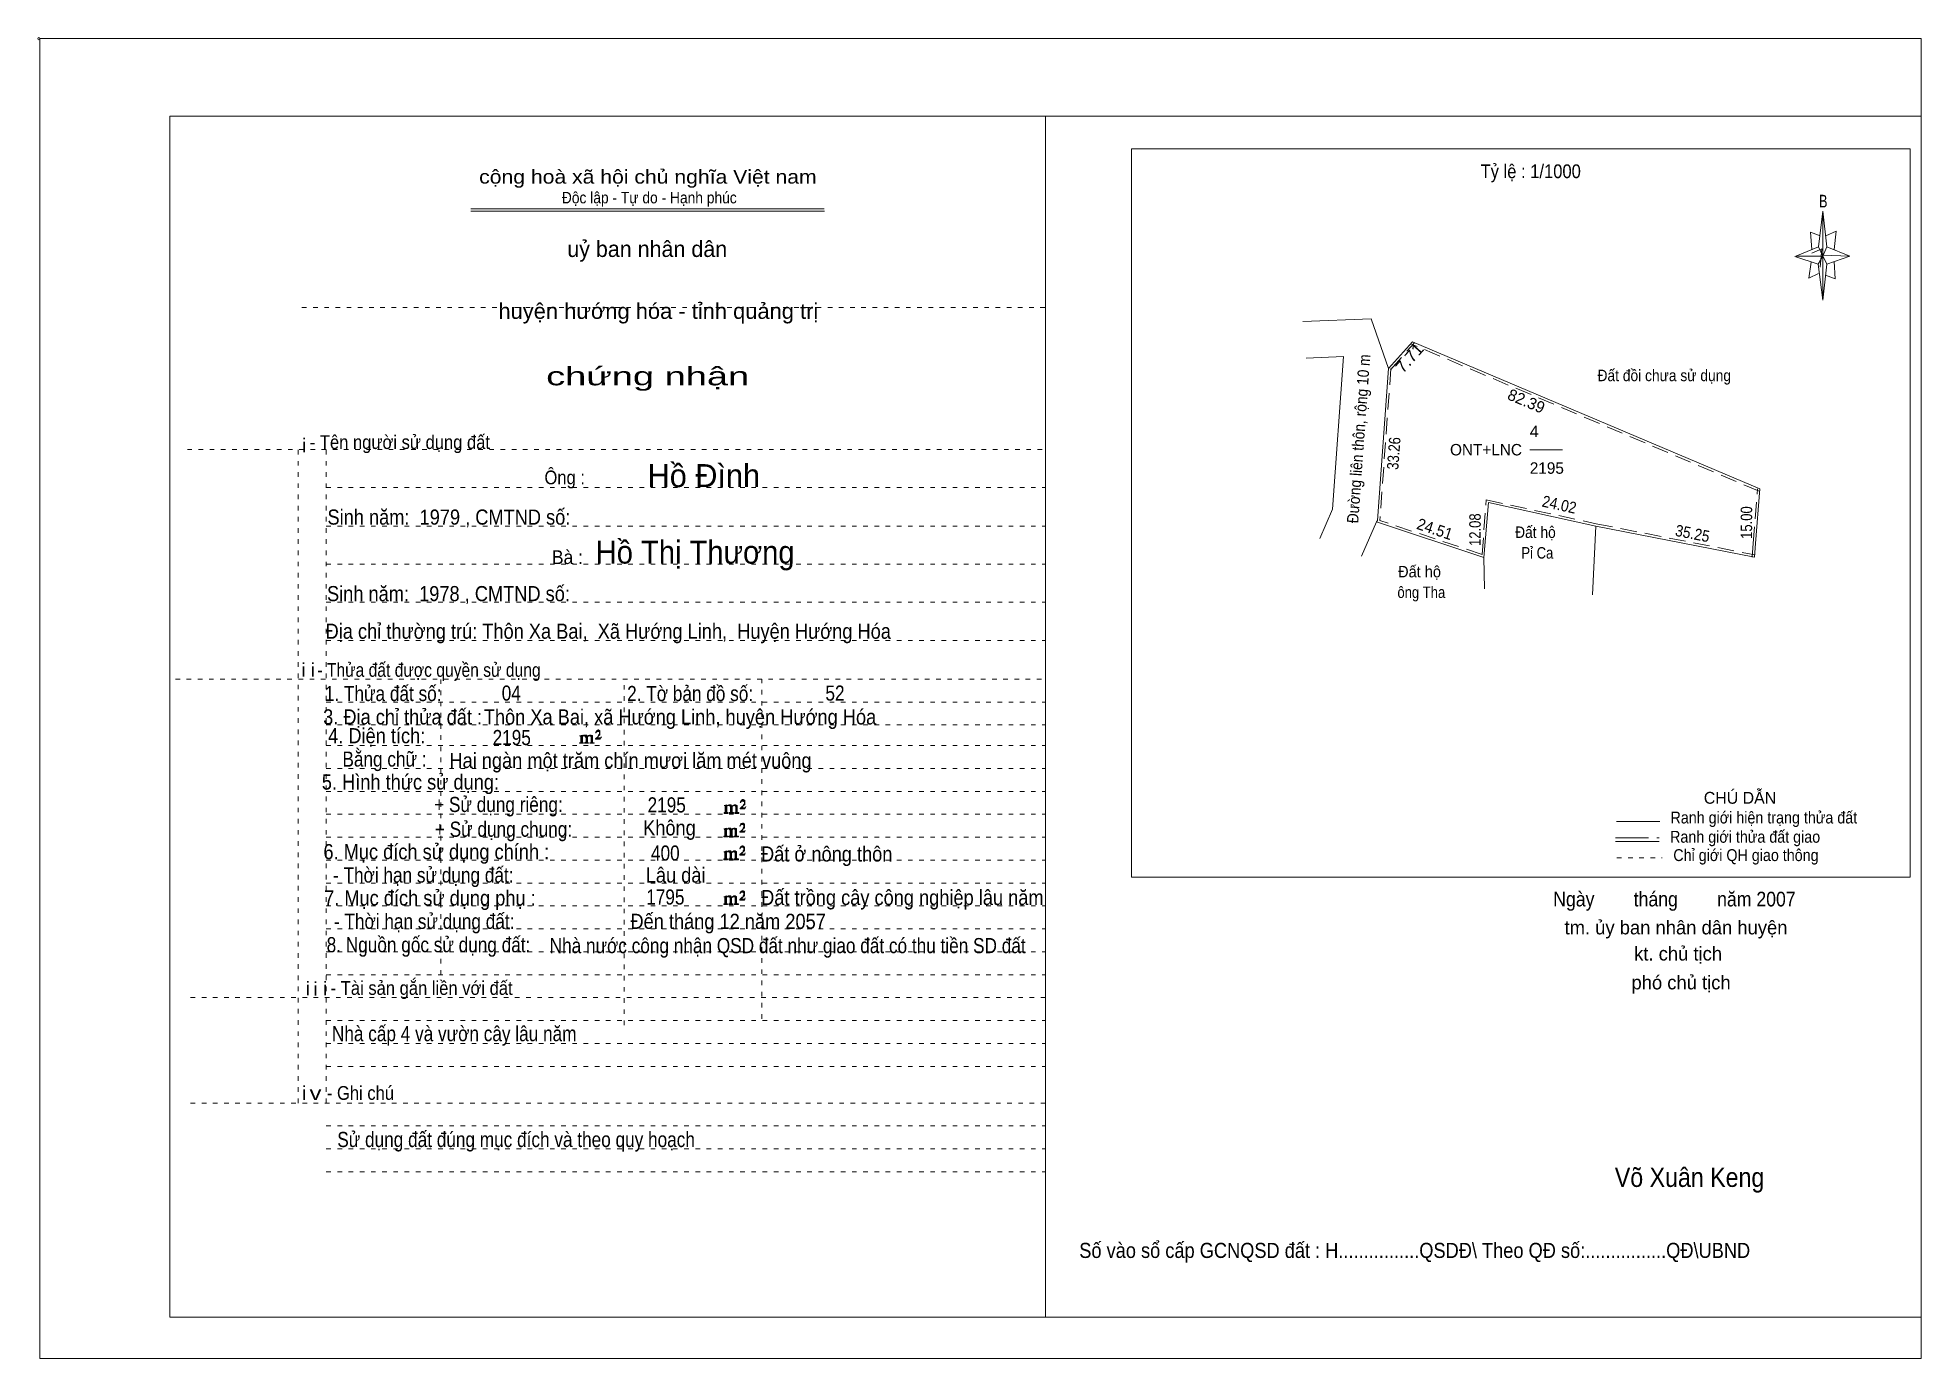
# Model space of a CAD drawing. Header units: centimetres. Extents: x -1.6 to 39.5, y -3.3 to 25.5.
import ezdxf
from ezdxf.enums import TextEntityAlignment as Align

# ---------------------------------------------------------------- set-up
doc = ezdxf.new("R2010")
doc.units = ezdxf.units.CM
doc.header["$LTSCALE"] = 0.12
for name, pattern in [('DOTTED', [1.5, 0.3, -1.2]), ('LONG_DASHED', [7.5, 6, -1.5]), ('MEDIUM_DASHED', [4.5, 3, -1.5])]:
    doc.linetypes.add(name, pattern=pattern)
for name, color, linetype, lineweight in [('1', 7, 'DOTTED', 13), ('10', 7, 'Continuous', 13), ('4', 7, 'Continuous', 13), ('5', 7, 'Continuous', 13), ('50', 7, 'Continuous', 13)]:
    doc.layers.add(name, color=color, linetype=linetype, lineweight=lineweight)

msp = doc.modelspace()

# ---------------------------------------------------------------- hatches: boundary and pattern name
at = {"layer": '50'}
for points in [[(10.27, 10.13), (10.27, 10.12), (10.27, 10.11), (10.25, 10.11), (10.24, 10.11), (10.24, 10.1), (10.33, 10.1), (10.33, 10.11), (10.32, 10.11), (10.31, 10.11), (10.31, 10.12), (10.31, 10.13), (10.31, 10.24), (10.31, 10.25), (10.32, 10.26), (10.34, 10.26), (10.35, 10.26), (10.36, 10.26), (10.37, 10.25), (10.39, 10.22), (10.39, 10.13), (10.37, 10.12), (10.37, 10.11), (10.36, 10.11), (10.35, 10.11), (10.35, 10.1), (10.44, 10.1), (10.44, 10.11), (10.43, 10.11), (10.42, 10.11), (10.42, 10.12), (10.42, 10.13), (10.42, 10.24), (10.44, 10.26), (10.45, 10.26), (10.46, 10.26), (10.49, 10.26), (10.49, 10.25), (10.5, 10.24), (10.5, 10.22), (10.5, 10.13), (10.5, 10.12), (10.49, 10.11), (10.49, 10.11), (10.47, 10.11), (10.47, 10.1), (10.56, 10.1), (10.56, 10.11), (10.55, 10.11), (10.54, 10.11), (10.53, 10.12), (10.53, 10.13), (10.53, 10.2), (10.53, 10.25), (10.53, 10.26), (10.52, 10.27), (10.5, 10.28), (10.47, 10.28), (10.46, 10.28), (10.44, 10.27), (10.41, 10.25), (10.41, 10.26), (10.4, 10.28), (10.39, 10.28), (10.37, 10.28), (10.35, 10.28), (10.34, 10.28), (10.32, 10.26), (10.31, 10.26), (10.31, 10.25), (10.31, 10.25), (10.31, 10.26), (10.31, 10.28), (10.24, 10.26), (10.24, 10.26), (10.25, 10.26), (10.27, 10.25), (10.27, 10.24), (10.27, 10.23)], [(10.69, 10.19), (10.72, 10.24), (10.72, 10.24), (10.71, 10.22), (10.69, 10.22), (10.68, 10.22), (10.63, 10.22), (10.66, 10.26), (10.67, 10.27), (10.69, 10.28), (10.69, 10.3), (10.69, 10.32), (10.69, 10.34), (10.69, 10.35), (10.69, 10.37), (10.68, 10.38), (10.67, 10.38), (10.66, 10.39), (10.65, 10.39), (10.63, 10.38), (10.63, 10.38), (10.62, 10.37), (10.61, 10.35), (10.59, 10.33), (10.61, 10.33), (10.61, 10.35), (10.62, 10.35), (10.63, 10.36), (10.65, 10.36), (10.66, 10.36), (10.67, 10.35), (10.68, 10.35), (10.68, 10.32), (10.68, 10.3), (10.66, 10.28), (10.66, 10.26), (10.65, 10.25), (10.59, 10.2), (10.59, 10.19)], [(13.42, 8.61), (13.42, 8.6), (13.42, 8.59), (13.41, 8.59), (13.4, 8.59), (13.4, 8.57), (13.48, 8.57), (13.48, 8.59), (13.47, 8.59), (13.46, 8.59), (13.46, 8.6), (13.46, 8.61), (13.46, 8.72), (13.46, 8.73), (13.47, 8.74), (13.5, 8.74), (13.51, 8.74), (13.52, 8.74), (13.53, 8.73), (13.54, 8.69), (13.54, 8.61), (13.53, 8.6), (13.53, 8.59), (13.52, 8.59), (13.51, 8.59), (13.51, 8.57), (13.6, 8.57), (13.6, 8.59), (13.58, 8.59), (13.57, 8.59), (13.57, 8.6), (13.57, 8.61), (13.57, 8.72), (13.6, 8.74), (13.61, 8.74), (13.62, 8.74), (13.64, 8.74), (13.64, 8.73), (13.65, 8.72), (13.65, 8.69), (13.65, 8.61), (13.65, 8.6), (13.64, 8.59), (13.64, 8.59), (13.63, 8.59), (13.63, 8.57), (13.72, 8.57), (13.72, 8.59), (13.7, 8.59), (13.69, 8.59), (13.68, 8.6), (13.68, 8.61), (13.68, 8.68), (13.68, 8.73), (13.68, 8.74), (13.67, 8.75), (13.65, 8.76), (13.63, 8.76), (13.62, 8.76), (13.6, 8.75), (13.56, 8.73), (13.56, 8.74), (13.55, 8.76), (13.54, 8.76), (13.53, 8.76), (13.51, 8.76), (13.5, 8.76), (13.47, 8.74), (13.46, 8.74), (13.46, 8.73), (13.46, 8.73), (13.46, 8.74), (13.46, 8.76), (13.4, 8.74), (13.4, 8.74), (13.41, 8.74), (13.42, 8.73), (13.42, 8.72), (13.42, 8.71)], [(13.85, 8.67), (13.87, 8.72), (13.87, 8.72), (13.86, 8.69), (13.85, 8.69), (13.84, 8.69), (13.78, 8.69), (13.82, 8.74), (13.83, 8.75), (13.85, 8.76), (13.85, 8.78), (13.85, 8.79), (13.85, 8.82), (13.85, 8.83), (13.85, 8.85), (13.84, 8.86), (13.83, 8.86), (13.82, 8.87), (13.8, 8.87), (13.78, 8.86), (13.78, 8.86), (13.77, 8.85), (13.76, 8.83), (13.75, 8.81), (13.76, 8.81), (13.76, 8.83), (13.77, 8.83), (13.78, 8.84), (13.8, 8.84), (13.82, 8.84), (13.83, 8.83), (13.84, 8.83), (13.84, 8.79), (13.84, 8.78), (13.82, 8.76), (13.82, 8.74), (13.8, 8.73), (13.75, 8.68), (13.75, 8.67)], [(13.41, 8.09), (13.41, 8.08), (13.41, 8.07), (13.4, 8.07), (13.39, 8.07), (13.39, 8.06), (13.48, 8.06), (13.48, 8.07), (13.47, 8.07), (13.45, 8.07), (13.45, 8.08), (13.45, 8.09), (13.45, 8.2), (13.45, 8.21), (13.47, 8.23), (13.49, 8.23), (13.5, 8.23), (13.51, 8.23), (13.52, 8.21), (13.53, 8.18), (13.53, 8.09), (13.52, 8.08), (13.52, 8.07), (13.51, 8.07), (13.5, 8.07), (13.5, 8.06), (13.59, 8.06), (13.59, 8.07), (13.58, 8.07), (13.57, 8.07), (13.57, 8.08), (13.57, 8.09), (13.57, 8.2), (13.59, 8.23), (13.6, 8.23), (13.61, 8.23), (13.63, 8.23), (13.63, 8.21), (13.64, 8.2), (13.64, 8.18), (13.64, 8.09), (13.64, 8.08), (13.63, 8.07), (13.63, 8.07), (13.62, 8.07), (13.62, 8.06), (13.71, 8.06), (13.71, 8.07), (13.7, 8.07), (13.69, 8.07), (13.67, 8.08), (13.67, 8.09), (13.67, 8.17), (13.67, 8.21), (13.67, 8.23), (13.66, 8.24), (13.64, 8.25), (13.62, 8.25), (13.61, 8.25), (13.59, 8.24), (13.55, 8.21), (13.55, 8.23), (13.54, 8.25), (13.53, 8.25), (13.52, 8.25), (13.5, 8.25), (13.49, 8.25), (13.47, 8.23), (13.45, 8.23), (13.45, 8.21), (13.45, 8.21), (13.45, 8.23), (13.45, 8.25), (13.39, 8.23), (13.39, 8.23), (13.4, 8.23), (13.41, 8.21), (13.41, 8.2), (13.41, 8.19)], [(13.84, 8.16), (13.86, 8.2), (13.86, 8.2), (13.85, 8.18), (13.84, 8.18), (13.83, 8.18), (13.77, 8.18), (13.81, 8.23), (13.82, 8.24), (13.84, 8.25), (13.84, 8.27), (13.84, 8.28), (13.84, 8.3), (13.84, 8.31), (13.84, 8.34), (13.83, 8.35), (13.82, 8.35), (13.81, 8.36), (13.8, 8.36), (13.77, 8.35), (13.77, 8.35), (13.76, 8.34), (13.75, 8.31), (13.74, 8.29), (13.75, 8.29), (13.75, 8.31), (13.76, 8.31), (13.77, 8.33), (13.8, 8.33), (13.81, 8.33), (13.82, 8.31), (13.83, 8.31), (13.83, 8.28), (13.83, 8.27), (13.81, 8.25), (13.81, 8.23), (13.8, 8.21), (13.74, 8.17), (13.74, 8.16)], [(13.84, 7.66), (13.86, 7.71), (13.86, 7.71), (13.85, 7.68), (13.84, 7.68), (13.83, 7.68), (13.77, 7.68), (13.81, 7.73), (13.82, 7.74), (13.84, 7.75), (13.84, 7.77), (13.84, 7.78), (13.84, 7.81), (13.84, 7.82), (13.84, 7.84), (13.83, 7.85), (13.82, 7.85), (13.81, 7.86), (13.79, 7.86), (13.77, 7.85), (13.77, 7.85), (13.76, 7.84), (13.75, 7.82), (13.74, 7.8), (13.75, 7.8), (13.75, 7.82), (13.76, 7.82), (13.77, 7.83), (13.79, 7.83), (13.81, 7.83), (13.82, 7.82), (13.83, 7.82), (13.83, 7.78), (13.83, 7.77), (13.81, 7.75), (13.81, 7.73), (13.79, 7.72), (13.74, 7.67), (13.74, 7.66)], [(13.41, 7.6), (13.41, 7.59), (13.41, 7.58), (13.4, 7.58), (13.39, 7.58), (13.39, 7.56), (13.47, 7.56), (13.47, 7.58), (13.46, 7.58), (13.45, 7.58), (13.45, 7.59), (13.45, 7.6), (13.45, 7.71), (13.45, 7.72), (13.46, 7.73), (13.49, 7.73), (13.5, 7.73), (13.51, 7.73), (13.52, 7.72), (13.53, 7.68), (13.53, 7.6), (13.52, 7.59), (13.52, 7.58), (13.51, 7.58), (13.5, 7.58), (13.5, 7.56), (13.59, 7.56), (13.59, 7.58), (13.57, 7.58), (13.56, 7.58), (13.56, 7.59), (13.56, 7.6), (13.56, 7.71), (13.59, 7.73), (13.6, 7.73), (13.61, 7.73), (13.63, 7.73), (13.63, 7.72), (13.64, 7.71), (13.64, 7.68), (13.64, 7.6), (13.64, 7.59), (13.63, 7.58), (13.63, 7.58), (13.62, 7.58), (13.62, 7.56), (13.71, 7.56), (13.71, 7.58), (13.69, 7.58), (13.68, 7.58), (13.67, 7.59), (13.67, 7.6), (13.67, 7.67), (13.67, 7.72), (13.67, 7.73), (13.66, 7.74), (13.64, 7.75), (13.62, 7.75), (13.61, 7.75), (13.59, 7.74), (13.55, 7.72), (13.55, 7.73), (13.54, 7.75), (13.53, 7.75), (13.52, 7.75), (13.5, 7.75), (13.49, 7.75), (13.46, 7.73), (13.45, 7.73), (13.45, 7.72), (13.45, 7.72), (13.45, 7.73), (13.45, 7.75), (13.39, 7.73), (13.39, 7.73), (13.4, 7.73), (13.41, 7.72), (13.41, 7.71), (13.41, 7.7)], [(13.41, 6.62), (13.41, 6.61), (13.41, 6.6), (13.4, 6.6), (13.39, 6.6), (13.39, 6.58), (13.47, 6.58), (13.47, 6.6), (13.46, 6.6), (13.45, 6.6), (13.45, 6.61), (13.45, 6.62), (13.45, 6.73), (13.45, 6.74), (13.46, 6.75), (13.49, 6.75), (13.5, 6.75), (13.51, 6.75), (13.52, 6.74), (13.53, 6.7), (13.53, 6.62), (13.52, 6.61), (13.52, 6.6), (13.51, 6.6), (13.5, 6.6), (13.5, 6.58), (13.59, 6.58), (13.59, 6.6), (13.57, 6.6), (13.56, 6.6), (13.56, 6.61), (13.56, 6.62), (13.56, 6.73), (13.59, 6.75), (13.6, 6.75), (13.61, 6.75), (13.63, 6.75), (13.63, 6.74), (13.64, 6.73), (13.64, 6.7), (13.64, 6.62), (13.64, 6.61), (13.63, 6.6), (13.63, 6.6), (13.62, 6.6), (13.62, 6.58), (13.71, 6.58), (13.71, 6.6), (13.69, 6.6), (13.68, 6.6), (13.67, 6.61), (13.67, 6.62), (13.67, 6.69), (13.67, 6.74), (13.67, 6.75), (13.66, 6.76), (13.64, 6.77), (13.62, 6.77), (13.61, 6.77), (13.59, 6.76), (13.55, 6.74), (13.55, 6.75), (13.54, 6.77), (13.53, 6.77), (13.52, 6.77), (13.5, 6.77), (13.49, 6.77), (13.46, 6.75), (13.45, 6.75), (13.45, 6.74), (13.45, 6.74), (13.45, 6.75), (13.45, 6.77), (13.39, 6.75), (13.39, 6.75), (13.4, 6.75), (13.41, 6.74), (13.41, 6.73), (13.41, 6.72)], [(13.84, 6.68), (13.86, 6.73), (13.86, 6.73), (13.85, 6.7), (13.84, 6.7), (13.83, 6.7), (13.77, 6.7), (13.81, 6.75), (13.82, 6.76), (13.84, 6.77), (13.84, 6.79), (13.84, 6.8), (13.84, 6.83), (13.84, 6.84), (13.84, 6.86), (13.83, 6.87), (13.82, 6.87), (13.81, 6.88), (13.79, 6.88), (13.77, 6.87), (13.77, 6.87), (13.76, 6.86), (13.75, 6.84), (13.74, 6.82), (13.75, 6.82), (13.75, 6.84), (13.76, 6.84), (13.77, 6.85), (13.79, 6.85), (13.81, 6.85), (13.82, 6.84), (13.83, 6.84), (13.83, 6.8), (13.83, 6.79), (13.81, 6.77), (13.81, 6.75), (13.79, 6.74), (13.74, 6.69), (13.74, 6.68)]]:
    msp.add_hatch(color=256, dxfattribs=at).paths.add_polyline_path(points)

# ---------------------------------------------------------------- linework, layer by layer
at = {"layer": '1', "linetype": 'Continuous'}
for p, q in [((1.31, -2.42), (1.31, 23.78)), ((1.31, 23.78), (39.51, 23.78)), ((20.41, -2.42), (20.41, 23.78)), ((39.51, -2.42), (39.51, 23.78)), ((7.87, 21.76), (15.58, 21.76)), ((7.87, 21.71), (15.59, 21.71)), ((37.26, 20.55), (36.75, 20.72)), ((1.31, -2.42), (39.51, -2.42))]:
    msp.add_line(p, q, dxfattribs=at)
at = {"layer": '1'}
for p, q in [((4.19, 19.61), (20.41, 19.61)), ((1.69, 16.51), (20.41, 16.51)), ((4.11, 2.25), (4.11, 16.51)), ((4.72, 2.25), (4.72, 16.51)), ((4.72, 15.68), (20.41, 15.68)), ((4.72, 14.84), (20.41, 14.84)), ((4.72, 14.01), (20.41, 14.01)), ((4.72, 13.18), (20.41, 13.18)), ((4.72, 12.34), (20.41, 12.34)), ((1.43, 11.5), (20.41, 11.5)), ((7.22, 5.05), (7.22, 11.5)), ((11.22, 3.95), (11.22, 11.5)), ((14.22, 4.09), (14.22, 11.5)), ((4.72, 11), (20.41, 11)), ((4.72, 10.5), (20.41, 10.5)), ((4.72, 10.05), (20.41, 10.05)), ((4.72, 9.55), (20.41, 9.55)), ((4.72, 9.05), (20.41, 9.05)), ((4.72, 8.55), (20.41, 8.55)), ((4.72, 8.05), (20.41, 8.05)), ((4.72, 7.55), (20.41, 7.55)), ((4.72, 7.05), (20.41, 7.05)), ((4.72, 6.55), (20.41, 6.55)), ((4.72, 6.05), (20.41, 6.05)), ((4.72, 5.55), (20.41, 5.55)), ((4.72, 5.05), (20.41, 5.05)), ((1.76, 4.55), (20.41, 4.55)), ((4.72, 4.05), (20.41, 4.05)), ((4.72, 3.55), (20.41, 3.55)), ((4.72, 3.05), (20.41, 3.05)), ((1.76, 2.25), (20.41, 2.25)), ((4.72, 1.75), (20.41, 1.75)), ((4.72, 1.25), (20.41, 1.25)), ((4.72, 0.75), (20.41, 0.75))]:
    msp.add_line(p, q, dxfattribs=at)
at = {"layer": '1', "linetype": 'Continuous'}
msp.add_lwpolyline([(-1.53, -3.32), (39.51, -3.32), (39.51, 25.48), (-1.53, 25.48)], close=True, dxfattribs=at)
msp.add_lwpolyline([(37.27, 20.35), (37.06, 20.25), (37.11, 20.6)], dxfattribs=at)
at = {"layer": '10'}
for p, q in [((27.51, 19.36), (26.02, 19.3)), ((27.51, 19.36), (27.89, 18.28)), ((27.89, 18.28), (28.41, 18.86)), ((30.97, 16.5), (31.68, 16.5)), ((26.67, 15.21), (26.39, 14.57)), ((27.63, 14.93), (27.3, 14.18)), ((29.97, 14.15), (27.63, 14.93)), ((32.41, 14.84), (32.34, 13.34)), ((29.98, 13.47), (29.97, 14.15))]:
    msp.add_line(p, q, dxfattribs=at)
at = {"layer": '10', "linetype": 'MEDIUM_DASHED'}
for p, q in [((27.93, 18.25), (28.45, 18.83)), ((35.97, 15.6), (28.39, 18.81)), ((27.94, 18.28), (27.7, 14.96)), ((35.84, 14.46), (35.94, 15.65)), ((29.93, 14.22), (27.7, 14.96)), ((35.82, 14.16), (35.84, 14.46))]:
    msp.add_line(p, q, dxfattribs=at)
at = {"layer": '10'}
for points in [[(26.09, 18.5), (26.91, 18.54), (26.67, 15.21)], [(32.41, 14.84), (35.87, 14.16), (35.89, 14.46), (35.99, 15.65), (28.41, 18.86)], [(27.89, 18.28), (27.65, 14.96), (27.63, 14.93)], [(29.97, 14.15), (30.07, 15.35), (32.41, 14.84)]]:
    msp.add_lwpolyline(points, dxfattribs=at)
at = {"layer": '10', "linetype": 'MEDIUM_DASHED'}
msp.add_lwpolyline([(29.93, 14.22), (30.02, 15.41), (32.42, 14.89), (35.88, 14.21)], dxfattribs=at)
at = {"layer": '4'}
for p, q in [((32.86, 8.39), (33.81, 8.39)), ((32.84, 7.96), (33.79, 7.96))]:
    msp.add_line(p, q, dxfattribs=at)
at = {"layer": '4', "linetype": 'LONG_DASHED'}
msp.add_line((32.84, 8.04), (33.79, 8.04), dxfattribs=at)
at = {"layer": '4', "linetype": 'DOTTED'}
msp.add_line((32.87, 7.6), (33.86, 7.6), dxfattribs=at)
at = {"layer": '4'}
msp.add_lwpolyline([(22.28, 23.07), (39.27, 23.07), (39.27, 7.18), (22.28, 7.18)], close=True, dxfattribs=at)
msp.add_circle((-1.55, 25.47), 0.025, dxfattribs=at)
at = {"layer": '5'}
for p, q in [((37.27, 20.93), (37.36, 21.71)), ((37.45, 20.55), (37.36, 19.77)), ((37.45, 20.93), (37.95, 20.73)), ((37.61, 20.61), (37.63, 20.23)), ((37.63, 20.23), (37.42, 20.31))]:
    msp.add_line(p, q, dxfattribs=at)
for points in [[(37.36, 21.71), (37.45, 20.93), (37.36, 20.73)], [(37.36, 20.73), (36.77, 20.73), (37.27, 20.93), (37.45, 20.55), (37.95, 20.73), (37.36, 20.75)], [(37.36, 20.73), (37.36, 19.77), (37.26, 20.55)]]:
    msp.add_lwpolyline(points, close=True, dxfattribs=at)
for points in [[(37.3, 21.17), (37.09, 21.25), (37.12, 20.87)], [(37.43, 21.17), (37.65, 21.27), (37.61, 20.87)], [(37.36, 20.73), (37.27, 20.93), (36.77, 20.73)], [(37.12, 20.79), (37.34, 20.89), (37.3, 20.49)], [(37.36, 20.73), (37.45, 20.55), (37.95, 20.73)]]:
    msp.add_lwpolyline(points, dxfattribs=at)
at = {"layer": '50'}
for points in [[(10.27, 10.13), (10.27, 10.12), (10.27, 10.11), (10.25, 10.11), (10.24, 10.11), (10.24, 10.1), (10.33, 10.1), (10.33, 10.11), (10.32, 10.11), (10.31, 10.11), (10.31, 10.12), (10.31, 10.13), (10.31, 10.24), (10.31, 10.25), (10.32, 10.26), (10.34, 10.26), (10.35, 10.26), (10.36, 10.26), (10.37, 10.25), (10.39, 10.22), (10.39, 10.13), (10.37, 10.12), (10.37, 10.11), (10.36, 10.11), (10.35, 10.11), (10.35, 10.1), (10.44, 10.1), (10.44, 10.11), (10.43, 10.11), (10.42, 10.11), (10.42, 10.12), (10.42, 10.13), (10.42, 10.24), (10.44, 10.26), (10.45, 10.26), (10.46, 10.26), (10.49, 10.26), (10.49, 10.25), (10.5, 10.24), (10.5, 10.22), (10.5, 10.13), (10.5, 10.12), (10.49, 10.11), (10.49, 10.11), (10.47, 10.11), (10.47, 10.1), (10.56, 10.1), (10.56, 10.11), (10.55, 10.11), (10.54, 10.11), (10.53, 10.12), (10.53, 10.13), (10.53, 10.2), (10.53, 10.25), (10.53, 10.26), (10.52, 10.27), (10.5, 10.28), (10.47, 10.28), (10.46, 10.28), (10.44, 10.27), (10.41, 10.25), (10.41, 10.26), (10.4, 10.28), (10.39, 10.28), (10.37, 10.28), (10.35, 10.28), (10.34, 10.28), (10.32, 10.26), (10.31, 10.26), (10.31, 10.25), (10.31, 10.25), (10.31, 10.26), (10.31, 10.28), (10.24, 10.26), (10.24, 10.26), (10.25, 10.26), (10.27, 10.25), (10.27, 10.24), (10.27, 10.23)], [(10.69, 10.19), (10.72, 10.24), (10.72, 10.24), (10.71, 10.22), (10.69, 10.22), (10.68, 10.22), (10.63, 10.22), (10.66, 10.26), (10.67, 10.27), (10.69, 10.28), (10.69, 10.3), (10.69, 10.32), (10.69, 10.34), (10.69, 10.35), (10.69, 10.37), (10.68, 10.38), (10.67, 10.38), (10.66, 10.39), (10.65, 10.39), (10.63, 10.38), (10.63, 10.38), (10.62, 10.37), (10.61, 10.35), (10.59, 10.33), (10.61, 10.33), (10.61, 10.35), (10.62, 10.35), (10.63, 10.36), (10.65, 10.36), (10.66, 10.36), (10.67, 10.35), (10.68, 10.35), (10.68, 10.32), (10.68, 10.3), (10.66, 10.28), (10.66, 10.26), (10.65, 10.25), (10.59, 10.2), (10.59, 10.19)], [(13.42, 8.61), (13.42, 8.6), (13.42, 8.59), (13.41, 8.59), (13.4, 8.59), (13.4, 8.57), (13.48, 8.57), (13.48, 8.59), (13.47, 8.59), (13.46, 8.59), (13.46, 8.6), (13.46, 8.61), (13.46, 8.72), (13.46, 8.73), (13.47, 8.74), (13.5, 8.74), (13.51, 8.74), (13.52, 8.74), (13.53, 8.73), (13.54, 8.69), (13.54, 8.61), (13.53, 8.6), (13.53, 8.59), (13.52, 8.59), (13.51, 8.59), (13.51, 8.57), (13.6, 8.57), (13.6, 8.59), (13.58, 8.59), (13.57, 8.59), (13.57, 8.6), (13.57, 8.61), (13.57, 8.72), (13.6, 8.74), (13.61, 8.74), (13.62, 8.74), (13.64, 8.74), (13.64, 8.73), (13.65, 8.72), (13.65, 8.69), (13.65, 8.61), (13.65, 8.6), (13.64, 8.59), (13.64, 8.59), (13.63, 8.59), (13.63, 8.57), (13.72, 8.57), (13.72, 8.59), (13.7, 8.59), (13.69, 8.59), (13.68, 8.6), (13.68, 8.61), (13.68, 8.68), (13.68, 8.73), (13.68, 8.74), (13.67, 8.75), (13.65, 8.76), (13.63, 8.76), (13.62, 8.76), (13.6, 8.75), (13.56, 8.73), (13.56, 8.74), (13.55, 8.76), (13.54, 8.76), (13.53, 8.76), (13.51, 8.76), (13.5, 8.76), (13.47, 8.74), (13.46, 8.74), (13.46, 8.73), (13.46, 8.73), (13.46, 8.74), (13.46, 8.76), (13.4, 8.74), (13.4, 8.74), (13.41, 8.74), (13.42, 8.73), (13.42, 8.72), (13.42, 8.71)], [(13.85, 8.67), (13.87, 8.72), (13.87, 8.72), (13.86, 8.69), (13.85, 8.69), (13.84, 8.69), (13.78, 8.69), (13.82, 8.74), (13.83, 8.75), (13.85, 8.76), (13.85, 8.78), (13.85, 8.79), (13.85, 8.82), (13.85, 8.83), (13.85, 8.85), (13.84, 8.86), (13.83, 8.86), (13.82, 8.87), (13.8, 8.87), (13.78, 8.86), (13.78, 8.86), (13.77, 8.85), (13.76, 8.83), (13.75, 8.81), (13.76, 8.81), (13.76, 8.83), (13.77, 8.83), (13.78, 8.84), (13.8, 8.84), (13.82, 8.84), (13.83, 8.83), (13.84, 8.83), (13.84, 8.79), (13.84, 8.78), (13.82, 8.76), (13.82, 8.74), (13.8, 8.73), (13.75, 8.68), (13.75, 8.67)], [(13.41, 8.09), (13.41, 8.08), (13.41, 8.07), (13.4, 8.07), (13.39, 8.07), (13.39, 8.06), (13.48, 8.06), (13.48, 8.07), (13.47, 8.07), (13.45, 8.07), (13.45, 8.08), (13.45, 8.09), (13.45, 8.2), (13.45, 8.21), (13.47, 8.23), (13.49, 8.23), (13.5, 8.23), (13.51, 8.23), (13.52, 8.21), (13.53, 8.18), (13.53, 8.09), (13.52, 8.08), (13.52, 8.07), (13.51, 8.07), (13.5, 8.07), (13.5, 8.06), (13.59, 8.06), (13.59, 8.07), (13.58, 8.07), (13.57, 8.07), (13.57, 8.08), (13.57, 8.09), (13.57, 8.2), (13.59, 8.23), (13.6, 8.23), (13.61, 8.23), (13.63, 8.23), (13.63, 8.21), (13.64, 8.2), (13.64, 8.18), (13.64, 8.09), (13.64, 8.08), (13.63, 8.07), (13.63, 8.07), (13.62, 8.07), (13.62, 8.06), (13.71, 8.06), (13.71, 8.07), (13.7, 8.07), (13.69, 8.07), (13.67, 8.08), (13.67, 8.09), (13.67, 8.17), (13.67, 8.21), (13.67, 8.23), (13.66, 8.24), (13.64, 8.25), (13.62, 8.25), (13.61, 8.25), (13.59, 8.24), (13.55, 8.21), (13.55, 8.23), (13.54, 8.25), (13.53, 8.25), (13.52, 8.25), (13.5, 8.25), (13.49, 8.25), (13.47, 8.23), (13.45, 8.23), (13.45, 8.21), (13.45, 8.21), (13.45, 8.23), (13.45, 8.25), (13.39, 8.23), (13.39, 8.23), (13.4, 8.23), (13.41, 8.21), (13.41, 8.2), (13.41, 8.19)], [(13.84, 8.16), (13.86, 8.2), (13.86, 8.2), (13.85, 8.18), (13.84, 8.18), (13.83, 8.18), (13.77, 8.18), (13.81, 8.23), (13.82, 8.24), (13.84, 8.25), (13.84, 8.27), (13.84, 8.28), (13.84, 8.3), (13.84, 8.31), (13.84, 8.34), (13.83, 8.35), (13.82, 8.35), (13.81, 8.36), (13.8, 8.36), (13.77, 8.35), (13.77, 8.35), (13.76, 8.34), (13.75, 8.31), (13.74, 8.29), (13.75, 8.29), (13.75, 8.31), (13.76, 8.31), (13.77, 8.33), (13.8, 8.33), (13.81, 8.33), (13.82, 8.31), (13.83, 8.31), (13.83, 8.28), (13.83, 8.27), (13.81, 8.25), (13.81, 8.23), (13.8, 8.21), (13.74, 8.17), (13.74, 8.16)], [(13.84, 7.66), (13.86, 7.71), (13.86, 7.71), (13.85, 7.68), (13.84, 7.68), (13.83, 7.68), (13.77, 7.68), (13.81, 7.73), (13.82, 7.74), (13.84, 7.75), (13.84, 7.77), (13.84, 7.78), (13.84, 7.81), (13.84, 7.82), (13.84, 7.84), (13.83, 7.85), (13.82, 7.85), (13.81, 7.86), (13.79, 7.86), (13.77, 7.85), (13.77, 7.85), (13.76, 7.84), (13.75, 7.82), (13.74, 7.8), (13.75, 7.8), (13.75, 7.82), (13.76, 7.82), (13.77, 7.83), (13.79, 7.83), (13.81, 7.83), (13.82, 7.82), (13.83, 7.82), (13.83, 7.78), (13.83, 7.77), (13.81, 7.75), (13.81, 7.73), (13.79, 7.72), (13.74, 7.67), (13.74, 7.66)], [(13.41, 7.6), (13.41, 7.59), (13.41, 7.58), (13.4, 7.58), (13.39, 7.58), (13.39, 7.56), (13.47, 7.56), (13.47, 7.58), (13.46, 7.58), (13.45, 7.58), (13.45, 7.59), (13.45, 7.6), (13.45, 7.71), (13.45, 7.72), (13.46, 7.73), (13.49, 7.73), (13.5, 7.73), (13.51, 7.73), (13.52, 7.72), (13.53, 7.68), (13.53, 7.6), (13.52, 7.59), (13.52, 7.58), (13.51, 7.58), (13.5, 7.58), (13.5, 7.56), (13.59, 7.56), (13.59, 7.58), (13.57, 7.58), (13.56, 7.58), (13.56, 7.59), (13.56, 7.6), (13.56, 7.71), (13.59, 7.73), (13.6, 7.73), (13.61, 7.73), (13.63, 7.73), (13.63, 7.72), (13.64, 7.71), (13.64, 7.68), (13.64, 7.6), (13.64, 7.59), (13.63, 7.58), (13.63, 7.58), (13.62, 7.58), (13.62, 7.56), (13.71, 7.56), (13.71, 7.58), (13.69, 7.58), (13.68, 7.58), (13.67, 7.59), (13.67, 7.6), (13.67, 7.67), (13.67, 7.72), (13.67, 7.73), (13.66, 7.74), (13.64, 7.75), (13.62, 7.75), (13.61, 7.75), (13.59, 7.74), (13.55, 7.72), (13.55, 7.73), (13.54, 7.75), (13.53, 7.75), (13.52, 7.75), (13.5, 7.75), (13.49, 7.75), (13.46, 7.73), (13.45, 7.73), (13.45, 7.72), (13.45, 7.72), (13.45, 7.73), (13.45, 7.75), (13.39, 7.73), (13.39, 7.73), (13.4, 7.73), (13.41, 7.72), (13.41, 7.71), (13.41, 7.7)], [(13.41, 6.62), (13.41, 6.61), (13.41, 6.6), (13.4, 6.6), (13.39, 6.6), (13.39, 6.58), (13.47, 6.58), (13.47, 6.6), (13.46, 6.6), (13.45, 6.6), (13.45, 6.61), (13.45, 6.62), (13.45, 6.73), (13.45, 6.74), (13.46, 6.75), (13.49, 6.75), (13.5, 6.75), (13.51, 6.75), (13.52, 6.74), (13.53, 6.7), (13.53, 6.62), (13.52, 6.61), (13.52, 6.6), (13.51, 6.6), (13.5, 6.6), (13.5, 6.58), (13.59, 6.58), (13.59, 6.6), (13.57, 6.6), (13.56, 6.6), (13.56, 6.61), (13.56, 6.62), (13.56, 6.73), (13.59, 6.75), (13.6, 6.75), (13.61, 6.75), (13.63, 6.75), (13.63, 6.74), (13.64, 6.73), (13.64, 6.7), (13.64, 6.62), (13.64, 6.61), (13.63, 6.6), (13.63, 6.6), (13.62, 6.6), (13.62, 6.58), (13.71, 6.58), (13.71, 6.6), (13.69, 6.6), (13.68, 6.6), (13.67, 6.61), (13.67, 6.62), (13.67, 6.69), (13.67, 6.74), (13.67, 6.75), (13.66, 6.76), (13.64, 6.77), (13.62, 6.77), (13.61, 6.77), (13.59, 6.76), (13.55, 6.74), (13.55, 6.75), (13.54, 6.77), (13.53, 6.77), (13.52, 6.77), (13.5, 6.77), (13.49, 6.77), (13.46, 6.75), (13.45, 6.75), (13.45, 6.74), (13.45, 6.74), (13.45, 6.75), (13.45, 6.77), (13.39, 6.75), (13.39, 6.75), (13.4, 6.75), (13.41, 6.74), (13.41, 6.73), (13.41, 6.72)], [(13.84, 6.68), (13.86, 6.73), (13.86, 6.73), (13.85, 6.7), (13.84, 6.7), (13.83, 6.7), (13.77, 6.7), (13.81, 6.75), (13.82, 6.76), (13.84, 6.77), (13.84, 6.79), (13.84, 6.8), (13.84, 6.83), (13.84, 6.84), (13.84, 6.86), (13.83, 6.87), (13.82, 6.87), (13.81, 6.88), (13.79, 6.88), (13.77, 6.87), (13.77, 6.87), (13.76, 6.86), (13.75, 6.84), (13.74, 6.82), (13.75, 6.82), (13.75, 6.84), (13.76, 6.84), (13.77, 6.85), (13.79, 6.85), (13.81, 6.85), (13.82, 6.84), (13.83, 6.84), (13.83, 6.8), (13.83, 6.79), (13.81, 6.77), (13.81, 6.75), (13.79, 6.74), (13.74, 6.69), (13.74, 6.68)]]:
    msp.add_lwpolyline(points, close=True, dxfattribs=at)

# ---------------------------------------------------------------- texts
at = {"layer": '1'}
for s, height, width, p in [('cộng hoà xã hội chủ nghĩa Việt nam', 0.3, 1.15, (11.735, 22.31)), ('Độc lập - Tự do - Hạnh phúc', 0.25, 0.9, (11.765, 21.88)), ('chứng nhận', 0.4, 1.55, (11.73, 17.91)), ('- Tên người sử dụng đất', 0.3, 0.9, (6.325, 16.52)), ('- Thửa đất được quyền sử dụng', 0.3, 0.85, (6.96, 11.55)), ('- Tài sản gắn liền với đất ', 0.3, 0.9, (6.85, 4.61)), ('v', 0.3, 1.3, (4.485, 2.32)), ('- Ghi chú', 0.3, 0.9, (5.465, 2.32))]:
    msp.add_text(s, height=height, dxfattribs=dict(at, width=width)).set_placement(p, align=Align.CENTER)
for s, height, p in [('uỷ ban nhân dân', 0.35, (11.72, 20.71)), ('i', 0.3, (4.235, 16.45)), ('i', 0.3, (4.225, 11.55)), ('i', 0.3, (4.425, 11.55)), ('i', 0.3, (4.315, 4.6)), ('i', 0.3, (4.485, 4.59)), ('i', 0.3, (4.695, 4.6)), ('i', 0.3, (4.235, 2.32))]:
    msp.add_text(s, height=height, dxfattribs=at).set_placement(p, align=Align.CENTER)
at = {"layer": '10'}
for s, height, width, p in [('Tỷ lệ : 1/1000', 0.3, 0.9, (30.99, 22.43)), ('Đất đồi chưa sử dụng ', 0.25, 0.9, (33.945, 18)), ('Đất hộ ', 0.25, 0.9, (31.135, 14.58)), ('Hồ Thị Thương', 0.5, 0.95, (12.765, 14.02)), ('Pỉ Ca', 0.25, 0.85, (31.135, 14.13)), ('Đất hộ', 0.25, 0.95, (28.565, 13.72)), (' ông Tha', 0.25, 0.85, (28.565, 13.27)), ('Võ Xuân Keng', 0.42, 0.9, (34.455, 0.42))]:
    msp.add_text(s, height=height, dxfattribs=dict(at, width=width)).set_placement(p, align=Align.CENTER)
for s, rotation, width, p in [('Đường liên thôn, rộng 10 m ', 85.878, 0.9, (27.363, 16.776)), ('7.71', 48.471, 1.1, (28.44, 18.422)), ('33.26', 85.827, 0.85, (28.127, 16.416)), ('24.02', 347.642, 0.9, (31.588, 15.187)), ('15.00', 90, 0.85, (35.82, 14.915)), ('24.51', 341.491, 0.95, (28.86, 14.656)), ('12.08', 90, 0.85, (29.9, 14.76)), ('35.25', 348.862, 0.9, (34.496, 14.556))]:
    msp.add_text(s, height=0.25, rotation=rotation, dxfattribs=dict(at, width=width)).set_placement(p, align=Align.CENTER)
msp.add_text('82.39', height=0.25, rotation=337.101, dxfattribs=at).set_placement((30.846, 17.451), align=Align.CENTER)
at = {"layer": '10', "width": 1.05}
msp.add_text('4', height=0.25, dxfattribs=at).set_placement((30.97, 16.78))
at = {"layer": '10'}
msp.add_text('ONT+LNC', height=0.25, dxfattribs=at).set_placement((30.8, 16.38), align=Align.RIGHT)
msp.add_text('Hồ Đình', height=0.5, dxfattribs=at).set_placement((12.955, 15.69), align=Align.CENTER)
msp.add_text('2195', height=0.25, dxfattribs=at).set_placement((30.97, 15.98))
at = {"layer": '4'}
msp.add_text('CHÚ DẪN', height=0.2591, dxfattribs=at).set_placement((35.555, 8.78), align=Align.CENTER)
at = {"layer": '4', "width": 0.9}
for s, p in [('Ranh giới hiện trạng thửa đất', (36.075, 8.35)), ('Ranh giới thửa đất giao ', (35.71, 7.93)), ('Chỉ giới QH giao thông', (35.685, 7.53))]:
    msp.add_text(s, height=0.2591, dxfattribs=at).set_placement(p, align=Align.CENTER)
at = {"layer": '5', "width": 0.75}
msp.add_text('B', height=0.276, dxfattribs=at).set_placement((37.37, 21.79), align=Align.CENTER)
at = {"layer": '50'}
for s, height, width, p in [('  huyện hướng hóa - tỉnh quảng trị', 0.34, 1.05, (11.83, 19.36)), ('Ông :', 0.3, 0.9, (9.92, 15.75)), ('Sinh năm:  1979 , CMTND số: ', 0.33, 0.9, (7.45, 14.87)), ('Bà :', 0.3, 0.95, (9.98, 14.01)), ('Sinh năm:  1978 , CMTND số: ', 0.33, 0.9, (7.44, 13.2)), ('Địa chỉ thường trú: Thôn Xa Bai,  Xã Hướng Linh,  Huyện Hướng Hóa', 0.33, 0.9, (10.87, 12.38)), ('1. Thửa đất số:  ', 0.33, 0.85, (6.065, 11.02)), ('04', 0.33, 0.85, (8.755, 11.03)), ('2. Tờ bản đồ số:  ', 0.33, 0.85, (12.76, 11.02)), ('52', 0.33, 0.85, (15.815, 11.03)), ('3. Địa chỉ thửa đất : ', 0.33, 0.9, (6.44, 10.51)), ('Thôn Xa Bai, xã Hướng Linh, huyện Hướng Hóa', 0.33, 0.9, (12.435, 10.51)), ('4. Diện tích: ', 0.33, 0.9, (5.875, 10.1)), ('2195', 0.33, 0.85, (8.765, 10.06)), ('Bằng chữ :', 0.33, 0.85, (5.99, 9.59)), ('Hai ngàn một trăm chín mươi lăm mét vuông', 0.33, 0.9, (11.355, 9.56)), ('5. Hình thức sử dụng:', 0.33, 0.9, (6.555, 9.09)), ('+ Sử dụng riêng:', 0.33, 0.85, (8.475, 8.6)), ('2195', 0.33, 0.85, (12.145, 8.59)), ('+ Sử dụng chung:', 0.33, 0.85, (8.585, 8.06)), ('Không', 0.33, 0.9, (12.205, 8.09)), ('6. Mục đích sử dụng chính :', 0.33, 0.9, (7.12, 7.57)), ('400', 0.33, 0.85, (12.115, 7.54)), ('Đất ở nông thôn', 0.33, 0.9, (15.635, 7.52)), ('- Thời hạn sử dụng đất:', 0.33, 0.85, (6.835, 7.06)), ('Lâu dài', 0.33, 0.9, (12.34, 7.06)), ('7. Mục đích sử dụng phụ :', 0.33, 0.9, (6.98, 6.56)), ('1795', 0.33, 0.85, (12.115, 6.58)), ('Đất trồng cây công nghiệp lâu năm', 0.33, 0.9, (17.285, 6.57)), ('Ngày        tháng        năm 2007', 0.32, 0.9, (34.125, 6.54)), ('- Thời hạn sử dụng đất:', 0.33, 0.85, (6.855, 6.05)), ('Đến tháng 12 năm 2057', 0.33, 0.9, (13.485, 6.05)), ('8. Nguồn gốc sử dụng đất:', 0.33, 0.85, (6.95, 5.54)), ('Nhà nước công nhận QSD đất như giao đất có thu tiền SD đất ', 0.33, 0.85, (14.835, 5.52)), ('Nhà cấp 4 và vườn cây lâu năm', 0.33, 0.85, (7.51, 3.6)), ('Sử dụng đất đúng mục đích và theo quy hoạch', 0.33, 0.85, (8.86, 1.29)), ('Số vào sổ cấp GCNQSD đất : H................QSDĐ\\ Theo QĐ số:................QĐ\\UBND', 0.33, 0.9, (28.46, -1.13))]:
    msp.add_text(s, height=height, dxfattribs=dict(at, width=width)).set_placement(p, align=Align.CENTER)
for s, p in [('tm. ủy ban nhân dân huyện ', (34.215, 5.93)), ('kt. chủ tịch', (34.205, 5.36)), ('phó chủ tịch', (34.27, 4.73))]:
    msp.add_text(s, height=0.3, dxfattribs=at).set_placement(p, align=Align.CENTER)

doc.saveas('drawing.dxf')
